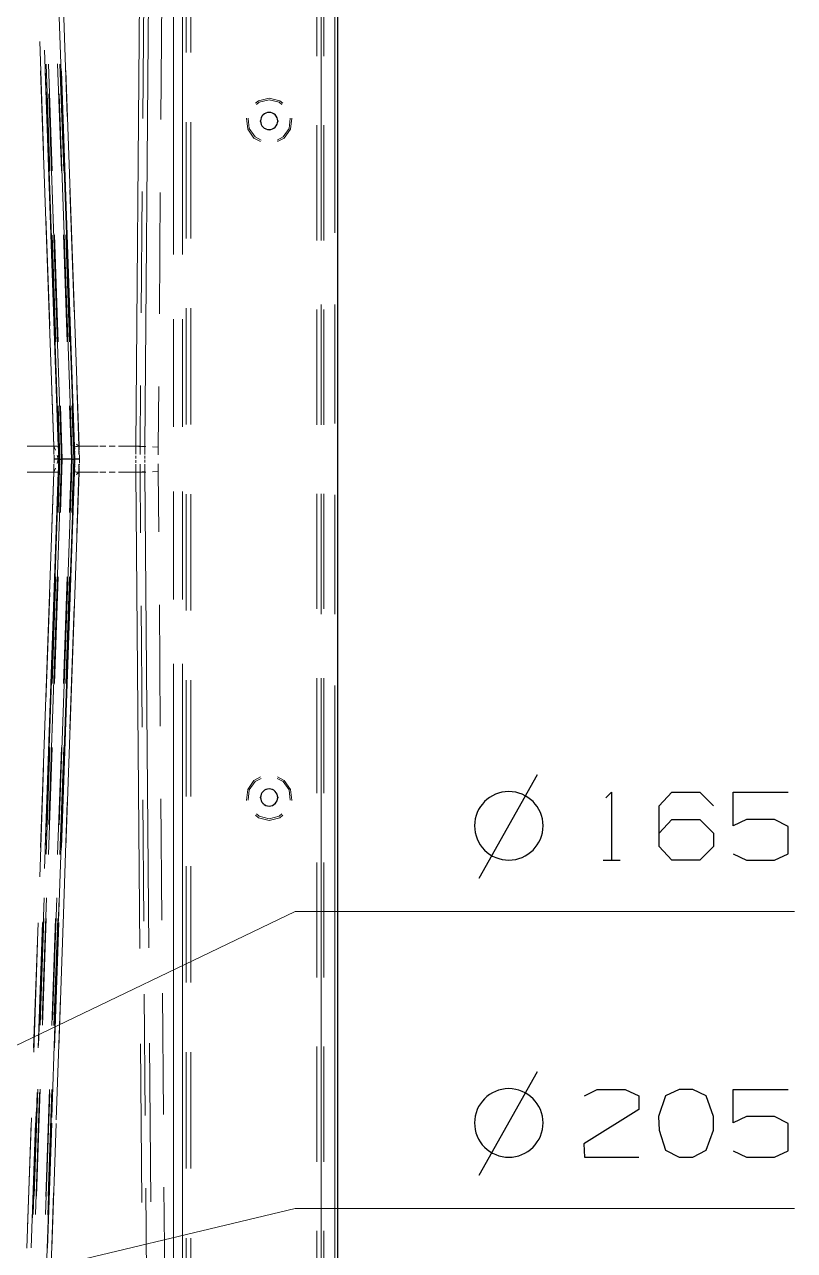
# Model space of a CAD drawing. Header units: millimetres. Extents: x 0 to 1989, y -338 to 950.
# Drawn here: x 1141.3 to 1309.8, y 338 to 606.2 of the extents above; entities that cross this region are included whole.
import ezdxf

# ---------------------------------------------------------------- set-up
doc = ezdxf.new("R2010")
doc.units = ezdxf.units.MM
doc.layers.add('DETAIL', color=8, linetype='Continuous')
doc.layers.add('FINE', color=9, linetype='Continuous')

msp = doc.modelspace()

# ---------------------------------------------------------------- linework, layer by layer
at = {"layer": 'DETAIL', "lineweight": 25}
for p, q in [((1209.81, 128.08), (1209.81, 894.08)), ((1148.88, 511.08), (1148.76, 511.08)), ((1148.88, 511.08), (1149.38, 511.08)), ((1151.69, 511.08), (1149.38, 511.08)), ((1151.69, 511.08), (1152.19, 511.08)), ((1152.19, 511.08), (1152.31, 511.08)), ((1240.76, 419.42), (1253.52, 442.1)), ((1267.88, 423.37), (1271.63, 423.37)), ((1240.76, 354.42), (1253.52, 377.1))]:
    msp.add_line(p, q, dxfattribs=at)
for points in [[(1194.81, 586.97, 0.41423), (1192.92, 585.08, 0.41418), (1194.81, 583.2, 0.41423), (1196.7, 585.08, 0.414214)], [(1194.81, 435.2, 0.414239), (1196.7, 437.08, 0.414222), (1194.81, 438.97, 0.414222), (1192.92, 437.08, 0.414172)], [(1254.76, 430.88, 0.414211), (1247.26, 438.38, 0.414211), (1239.76, 430.88, 0.41422), (1247.26, 423.38, 0.414211)], [(1254.76, 365.88, 0.414211), (1247.26, 373.38, 0.414211), (1239.76, 365.88, 0.414214), (1247.26, 358.37, 0.414218)]]:
    msp.add_lwpolyline(points, format="xyb", close=True, dxfattribs=at)
for points in [[(1148.76, 511.08), (1148.7, 511.08), (1148.53, 511.08), (1148.28, 511.08), (1147.96, 511.08), (1147.78, 511.08), (1147.76, 511.08)], [(1153.31, 511.08), (1153.28, 511.08), (1153.1, 511.08), (1152.79, 511.08), (1152.54, 511.08), (1152.37, 511.08), (1152.31, 511.08)], [(1268.51, 436.97), (1269.76, 438.22), (1269.76, 423.37)], [(1280.16, 429.31), (1282.98, 432.28), (1289.07, 432.28), (1292.04, 429.31), (1292.04, 426.34), (1289.07, 423.37), (1282.98, 423.37), (1280.16, 426.34), (1280.16, 435.25), (1282.98, 438.22), (1289.07, 438.22), (1292.04, 435.25)], [(1296.35, 424.78), (1299.32, 423.37), (1305.41, 423.37), (1308.38, 424.78), (1308.38, 430.72), (1305.41, 432.28), (1299.32, 432.28), (1296.35, 430.88), (1296.35, 438.22), (1308.38, 438.22)], [(1263.82, 371.81), (1266.63, 373.22), (1272.73, 373.22), (1275.69, 371.81), (1275.69, 368.84), (1263.66, 361.34), (1263.82, 358.38), (1275.69, 358.38)], [(1296.35, 359.78), (1299.32, 358.38), (1305.41, 358.38), (1308.38, 359.78), (1308.38, 365.72), (1305.41, 367.28), (1299.32, 367.28), (1296.35, 365.88), (1296.35, 373.22), (1308.38, 373.22)]]:
    msp.add_lwpolyline(points, dxfattribs=at)
msp.add_lwpolyline([(1287.51, 358.38), (1290.48, 359.94), (1292.04, 364.31), (1292.04, 367.28), (1290.48, 371.81), (1287.51, 373.22), (1284.54, 373.22), (1281.57, 371.81), (1280.01, 367.28), (1280.16, 364.31), (1281.57, 359.94), (1284.54, 358.38)], close=True, dxfattribs=at)
at = {"layer": 'FINE', "lineweight": 9}
for p, q in [((1206.21, 560.59), (1206.21, 716.91)), ((1209.21, 716.91), (1209.21, 560.59)), ((1173.85, 697.34), (1173.85, 555.88)), ((1175.83, 555.88), (1175.83, 697.34)), ((1176.65, 600.1), (1176.65, 625.53)), ((1177.64, 625.53), (1177.64, 600.1)), ((1205.23, 599.27), (1205.23, 624.47)), ((1206.23, 624.47), (1206.23, 599.27)), ((1206.81, 599.27), (1206.81, 624.47)), ((1166.48, 618.1), (1165.64, 513.92)), ((1167.62, 513.8), (1168.46, 617.99)), ((1149.66, 585.34), (1148.72, 612.18)), ((1149.7, 612.81), (1150.64, 586.08)), ((1167.16, 585.61), (1167.37, 612.17)), ((1171.33, 611.94), (1171.12, 585.39)), ((1145.45, 578.54), (1144.62, 602.48)), ((1145.68, 600.61), (1146.53, 576.41)), ((1144.8, 596.05), (1147.66, 513.92)), ((1148.66, 513.9), (1145.8, 596.03)), ((1146.82, 574.16), (1146, 597.52)), ((1146.5, 597.53), (1147.32, 574.17)), ((1149.34, 574.19), (1148.52, 597.56)), ((1149.02, 597.55), (1149.84, 574.18)), ((1149.33, 596.02), (1152.21, 513.83)), ((1153.21, 513.92), (1150.33, 596.11)), ((1146.1, 591.03), (1148.88, 511.08)), ((1149.38, 511.08), (1146.6, 591.02)), ((1148.88, 591.05), (1151.69, 511.08)), ((1152.19, 511.08), (1149.38, 591.06)), ((1176.65, 559.41), (1176.65, 584.84)), ((1177.64, 584.84), (1177.64, 559.41)), ((1194.81, 583.08), (1193.63, 583.57)), ((1195.99, 583.57), (1194.81, 583.08)), ((1205.23, 558.96), (1205.23, 584.15)), ((1206.23, 584.15), (1206.23, 558.96)), ((1206.81, 558.96), (1206.81, 584.15)), ((1151.17, 542.4), (1150.23, 569.24)), ((1151.2, 570.04), (1152.13, 543.32)), ((1166.82, 543.13), (1167.03, 569.68)), ((1170.99, 569.45), (1170.78, 542.9)), ((1146.78, 540.25), (1145.95, 564.18)), ((1147.03, 561.89), (1147.88, 537.7)), ((1148.13, 536.78), (1147.31, 560.14)), ((1147.81, 560.15), (1148.63, 536.78)), ((1150.64, 536.79), (1149.83, 560.16)), ((1150.33, 560.16), (1151.14, 536.79)), ((1206.21, 518.9), (1206.21, 544.95)), ((1209.21, 544.95), (1209.21, 518.9)), ((1176.65, 518.71), (1176.65, 544.15)), ((1177.64, 544.15), (1177.64, 518.71)), ((1205.23, 518.64), (1205.23, 543.84)), ((1206.23, 543.84), (1206.23, 518.64)), ((1206.81, 518.64), (1206.81, 543.84)), ((1173.85, 541.73), (1173.85, 518.15)), ((1175.83, 518.15), (1175.83, 541.73)), ((1147.7, 513.92), (1147.28, 525.88)), ((1152.2, 512.88), (1151.73, 526.3)), ((1152.69, 527.28), (1153.16, 513.92)), ((1166.58, 513.92), (1166.69, 527.19)), ((1170.65, 526.97), (1170.54, 513.69)), ((1148.38, 523.18), (1148.8, 511.08)), ((1149.02, 511.08), (1148.62, 522.76)), ((1149.12, 522.76), (1149.52, 511.08)), ((1151.54, 511.08), (1151.13, 522.77)), ((1151.63, 522.77), (1152.04, 511.08)), ((1147.7, 513.92), (1141.83, 513.92)), ((1141.94, 513.92), (1147.66, 513.92)), ((1147.69, 513.05), (1147.66, 513.92)), ((1147.66, 513.92), (1147.97, 513.92)), ((1147.7, 513.92), (1147.7, 512.14)), ((1148.08, 513.06), (1147.7, 513.92)), ((1147.71, 512.59), (1147.7, 512.88)), ((1147.72, 512.12), (1147.71, 512.41)), ((1148.03, 513.92), (1148.13, 513.92)), ((1148.19, 513.92), (1148.29, 513.92)), ((1148.66, 513.9), (1148.69, 513.03)), ((1148.7, 512.86), (1148.71, 512.57)), ((1148.71, 512.4), (1148.72, 512.12)), ((1152.26, 513.62), (1152.2, 512.88)), ((1152.24, 512.99), (1152.21, 513.83)), ((1152.22, 511.69), (1152.21, 512.69)), ((1152.25, 512.54), (1152.25, 512.82)), ((1152.27, 512.09), (1152.26, 512.37)), ((1152.58, 513.88), (1152.68, 513.89)), ((1152.74, 513.89), (1152.84, 513.89)), ((1152.9, 513.9), (1153.21, 513.92)), ((1153.16, 513.92), (1153.16, 512.14)), ((1157.36, 513.92), (1153.16, 513.92)), ((1153.21, 513.92), (1153.24, 513.05)), ((1153.21, 513.92), (1157.02, 513.92)), ((1153.25, 512.88), (1153.25, 512.59)), ((1153.26, 512.41), (1153.27, 512.12)), ((1157.78, 513.92), (1159.05, 513.92)), ((1159.81, 513.92), (1161.08, 513.92)), ((1161.84, 513.92), (1165.64, 513.92)), ((1166.58, 513.92), (1162.39, 513.92)), ((1165.64, 512.18), (1165.64, 513.92)), ((1165.64, 513.92), (1166.25, 513.9)), ((1166.37, 513.9), (1166.58, 513.89)), ((1166.58, 513.92), (1166.58, 512.14)), ((1167.82, 513.88), (1166.58, 513.92)), ((1166.7, 513.89), (1166.9, 513.88)), ((1167.02, 513.87), (1167.62, 513.8)), ((1167.62, 513.8), (1167.62, 512.14)), ((1170.54, 513.69), (1169.31, 513.83)), ((1170.54, 512.06), (1170.54, 513.69)), ((1146.1, 431.13), (1148.88, 511.08)), ((1149.38, 511.08), (1146.6, 431.14)), ((1147.7, 510.02), (1147.7, 508.25)), ((1147.71, 509.75), (1147.72, 510.04)), ((1148.38, 498.98), (1148.8, 511.08)), ((1148.65, 511.08), (1148.42, 511.99)), ((1148.42, 510.17), (1148.65, 511.08)), ((1149.02, 511.08), (1148.62, 499.4)), ((1148.72, 510.05), (1148.71, 509.76)), ((1148.73, 511.94), (1148.76, 511.08)), ((1148.76, 511.08), (1148.73, 510.22)), ((1148.88, 431.11), (1151.69, 511.08)), ((1149.12, 499.4), (1149.52, 511.08)), ((1152.19, 511.08), (1149.38, 431.1)), ((1151.54, 511.08), (1151.13, 499.4)), ((1151.63, 499.4), (1152.04, 511.08)), ((1152.21, 509.5), (1152.22, 510.5)), ((1152.24, 511.64), (1152.26, 511.08)), ((1152.26, 511.08), (1152.24, 510.52)), ((1152.25, 509.35), (1152.25, 509.63)), ((1152.26, 509.79), (1152.27, 510.07)), ((1152.31, 511.08), (1152.28, 511.92)), ((1152.28, 510.24), (1152.31, 511.08)), ((1153.16, 510.02), (1153.16, 508.25)), ((1153.27, 510.04), (1153.26, 509.75)), ((1153.28, 511.95), (1153.31, 511.08)), ((1153.31, 511.08), (1153.28, 510.21)), ((1165.64, 511.26), (1165.64, 511.83)), ((1165.64, 510.33), (1165.64, 510.91)), ((1165.64, 508.25), (1165.64, 509.98)), ((1166.58, 510.02), (1166.58, 508.25)), ((1167.62, 511.8), (1167.62, 511.25)), ((1167.62, 510.92), (1167.62, 510.36)), ((1167.62, 510.03), (1167.62, 508.36)), ((1170.54, 508.47), (1170.54, 510.1)), ((1141.83, 508.25), (1147.7, 508.25)), ((1147.66, 508.25), (1141.94, 508.25)), ((1144.8, 426.11), (1147.66, 508.25)), ((1148.66, 508.27), (1145.8, 426.13)), ((1147.7, 508.25), (1147.28, 496.28)), ((1147.66, 508.25), (1147.69, 509.12)), ((1147.97, 508.24), (1147.66, 508.25)), ((1147.7, 509.29), (1147.71, 509.58)), ((1147.7, 508.25), (1148.08, 509.11)), ((1148.13, 508.24), (1148.03, 508.24)), ((1148.29, 508.24), (1148.19, 508.24)), ((1148.69, 509.13), (1148.66, 508.27)), ((1148.71, 509.59), (1148.7, 509.3)), ((1149.33, 426.14), (1152.21, 508.34)), ((1153.21, 508.25), (1150.33, 426.05)), ((1152.2, 509.28), (1151.73, 495.87)), ((1152.2, 509.28), (1152.26, 508.54)), ((1152.21, 508.34), (1152.24, 509.18)), ((1152.68, 508.28), (1152.58, 508.28)), ((1152.69, 494.88), (1153.16, 508.25)), ((1152.84, 508.27), (1152.74, 508.27)), ((1153.21, 508.25), (1152.9, 508.26)), ((1153.16, 508.25), (1157.36, 508.25)), ((1153.24, 509.12), (1153.21, 508.25)), ((1157.02, 508.25), (1153.21, 508.25)), ((1153.25, 509.58), (1153.25, 509.29)), ((1159.05, 508.25), (1157.78, 508.25)), ((1161.08, 508.25), (1159.81, 508.25)), ((1165.64, 508.25), (1161.84, 508.25)), ((1166.25, 508.26), (1165.64, 508.25)), ((1166.48, 404.06), (1165.64, 508.25)), ((1166.58, 508.27), (1166.37, 508.27)), ((1166.58, 508.25), (1167.82, 508.28)), ((1166.9, 508.28), (1166.7, 508.28)), ((1167.62, 508.36), (1167.02, 508.29)), ((1167.62, 508.36), (1168.46, 404.17)), ((1169.31, 508.34), (1170.54, 508.47)), ((1170.65, 495.2), (1170.54, 508.47)), ((1173.85, 504.01), (1173.85, 480.43)), ((1175.83, 480.43), (1175.83, 504.01)), ((1176.65, 478.02), (1176.65, 503.45)), ((1177.64, 503.45), (1177.64, 478.02)), ((1205.23, 478.33), (1205.23, 503.52)), ((1206.21, 477.21), (1206.21, 503.27)), ((1206.23, 503.52), (1206.23, 478.33)), ((1206.81, 478.33), (1206.81, 503.52)), ((1209.21, 503.27), (1209.21, 477.21)), ((1147.03, 460.27), (1147.88, 484.47)), ((1148.13, 485.38), (1147.31, 462.02)), ((1147.81, 462.01), (1148.63, 485.38)), ((1150.64, 485.37), (1149.83, 462)), ((1150.33, 462), (1151.14, 485.37)), ((1146.78, 481.92), (1145.95, 457.98)), ((1151.17, 479.76), (1150.23, 452.93)), ((1151.2, 452.12), (1152.13, 478.85)), ((1166.82, 479.04), (1167.03, 452.48)), ((1170.99, 452.71), (1170.78, 479.26)), ((1173.85, 466.29), (1173.85, 324.83)), ((1175.83, 324.83), (1175.83, 466.29)), ((1176.65, 437.32), (1176.65, 462.76)), ((1177.64, 462.76), (1177.64, 437.32)), ((1205.23, 438.01), (1205.23, 463.21)), ((1206.21, 305.25), (1206.21, 461.58)), ((1206.23, 463.21), (1206.23, 438.01)), ((1206.81, 438.01), (1206.81, 463.21)), ((1209.21, 461.58), (1209.21, 305.25)), ((1146.82, 448.01), (1146, 424.65)), ((1146.5, 424.63), (1147.32, 448)), ((1149.34, 447.98), (1148.52, 424.61)), ((1149.02, 424.61), (1149.84, 447.98)), ((1145.68, 421.55), (1146.53, 445.75)), ((1145.45, 443.62), (1144.62, 419.69)), ((1194.81, 439.08), (1193.63, 438.59)), ((1195.99, 438.59), (1194.81, 439.08)), ((1149.66, 436.82), (1148.72, 409.99)), ((1149.7, 409.36), (1150.64, 436.08)), ((1167.16, 436.55), (1167.37, 410)), ((1171.33, 410.22), (1171.12, 436.78)), ((1176.65, 396.63), (1176.65, 422.06)), ((1177.64, 422.06), (1177.64, 396.63)), ((1205.23, 397.69), (1205.23, 422.89)), ((1206.23, 422.89), (1206.23, 397.69)), ((1206.81, 397.69), (1206.81, 422.89)), ((1144.62, 388.5), (1145.54, 415.15)), ((1146.05, 415.15), (1145.12, 388.5)), ((1147.38, 388.46), (1148.32, 415.12)), ((1148.82, 415.1), (1147.88, 388.44)), ((924, 279.33), (1200.51, 412.13)), ((1145.52, 410.63), (1144.7, 387.27)), ((1145.2, 387.25), (1146.01, 410.61)), ((1148.03, 410.58), (1147.22, 387.21)), ((1147.72, 387.22), (1148.53, 410.59)), ((1200.51, 412.13), (1309.79, 412.13)), ((1143.27, 382.3), (1144.23, 409.68)), ((1145.23, 409.7), (1144.27, 382.32)), ((1147.8, 382.3), (1148.76, 409.7)), ((1149.76, 409.61), (1148.8, 382.21)), ((1144.11, 405.33), (1143.28, 381.39)), ((1144.33, 382.84), (1145.18, 407.04)), ((1171.67, 367.74), (1171.46, 394.29)), ((1148.16, 393.88), (1147.22, 367.05)), ((1148.2, 366.59), (1149.14, 393.32)), ((1167.49, 394.06), (1167.71, 367.51)), ((1166.92, 348.49), (1166.64, 383.22)), ((1168.62, 383.34), (1168.9, 348.61)), ((1176.65, 355.94), (1176.65, 381.37)), ((1177.64, 381.37), (1177.64, 355.94)), ((1205.23, 357.38), (1205.23, 382.58)), ((1206.23, 382.58), (1206.23, 357.38)), ((1206.81, 357.38), (1206.81, 382.58)), ((1144.21, 373.25), (1143.39, 349.89)), ((1143.89, 349.86), (1144.71, 373.23)), ((1146.73, 373.19), (1145.91, 349.82)), ((1146.41, 349.83), (1147.23, 373.2)), ((1143.14, 345.86), (1144.06, 372.51)), ((1144.56, 372.51), (1143.64, 345.87)), ((1145.89, 345.82), (1146.82, 372.47)), ((1147.32, 372.45), (1146.39, 345.79)), ((1142.98, 344.13), (1143.83, 368.32)), ((1141.75, 338.49), (1142.7, 365.87)), ((1142.78, 367.03), (1141.95, 343.09)), ((1143.7, 365.89), (1142.75, 338.52)), ((1146.27, 338.46), (1147.22, 365.86)), ((1148.22, 365.77), (1147.26, 338.37)), ((1167.83, 351.58), (1168.05, 325.02)), ((1172.01, 325.25), (1171.79, 351.8)), ((1146.66, 350.94), (1145.72, 324.11)), ((1146.71, 323.83), (1147.64, 350.56)), ((949.35, 287.34), (1200.51, 347.13)), ((1200.51, 347.13), (1309.79, 347.13)), ((1176.65, 315.24), (1176.65, 340.68)), ((1177.64, 340.68), (1177.64, 315.24)), ((1205.23, 317.06), (1205.23, 342.26)), ((1206.23, 342.26), (1206.23, 317.06)), ((1206.81, 317.06), (1206.81, 342.26))]:
    msp.add_line(p, q, dxfattribs=at)
for points in [[(1194.81, 590.08), (1192.49, 589.51), (1191.85, 588.95)], [(1197.77, 588.95), (1197.13, 589.51), (1194.81, 590.08)], [(1194.81, 589.73), (1192.65, 589.2), (1192.06, 588.68)], [(1197.56, 588.68), (1196.97, 589.2), (1194.81, 589.73)], [(1189.86, 585.73), (1189.85, 585.68), (1190.14, 583.31), (1191.49, 581.34), (1192.95, 580.57)], [(1190.21, 585.69), (1190.19, 585.64), (1190.46, 583.43), (1191.73, 581.6), (1193.08, 580.89)], [(1192.91, 584.85), (1192.81, 585.08), (1193.4, 586.5), (1194.1, 586.79)], [(1195.52, 586.79), (1196.22, 586.5), (1196.81, 585.08), (1196.71, 584.85)], [(1196.54, 580.89), (1197.89, 581.6), (1199.16, 583.43), (1199.43, 585.64), (1199.41, 585.69)], [(1196.67, 580.57), (1198.13, 581.34), (1199.49, 583.31), (1199.77, 585.68), (1199.76, 585.73)], [(1148.36, 513.92), (1148.36, 513.92), (1148.66, 513.9)], [(1152.2, 512.88), (1152.2, 512.84), (1152.22, 512.32)], [(1152.21, 513.83), (1152.51, 513.88), (1152.51, 513.88)], [(1153.16, 513.92), (1152.65, 514.41), (1152.63, 514.38)], [(1147.73, 510.21), (1147.76, 511.08), (1147.73, 511.95)], [(1152.22, 509.85), (1152.2, 509.33), (1152.2, 509.28)], [(1148.66, 508.27), (1148.36, 508.24), (1148.36, 508.24)], [(1152.51, 508.29), (1152.51, 508.29), (1152.21, 508.34)], [(1152.63, 507.78), (1152.65, 507.76), (1153.16, 508.25)], [(1162.39, 508.25), (1166.58, 508.25), (1166.69, 494.97)], [(1189.86, 436.43), (1189.85, 436.48), (1190.14, 438.85), (1191.49, 440.82), (1192.95, 441.59)], [(1190.21, 436.48), (1190.19, 436.52), (1190.46, 438.73), (1191.73, 440.56), (1193.08, 441.27)], [(1196.54, 441.27), (1197.89, 440.56), (1199.16, 438.73), (1199.43, 436.52), (1199.41, 436.48)], [(1196.67, 441.59), (1198.13, 440.82), (1199.49, 438.85), (1199.77, 436.48), (1199.76, 436.43)], [(1192.91, 437.32), (1192.81, 437.08), (1193.4, 435.67), (1194.1, 435.37)], [(1195.52, 435.37), (1196.22, 435.67), (1196.81, 437.08), (1196.71, 437.32)], [(1194.81, 432.08), (1192.49, 432.65), (1191.85, 433.22)], [(1194.81, 432.43), (1192.65, 432.96), (1192.06, 433.49)], [(1197.56, 433.49), (1196.97, 432.96), (1194.81, 432.43)], [(1197.77, 433.22), (1197.13, 432.65), (1194.81, 432.08)]]:
    msp.add_lwpolyline(points, dxfattribs=at)

doc.saveas('drawing.dxf')
